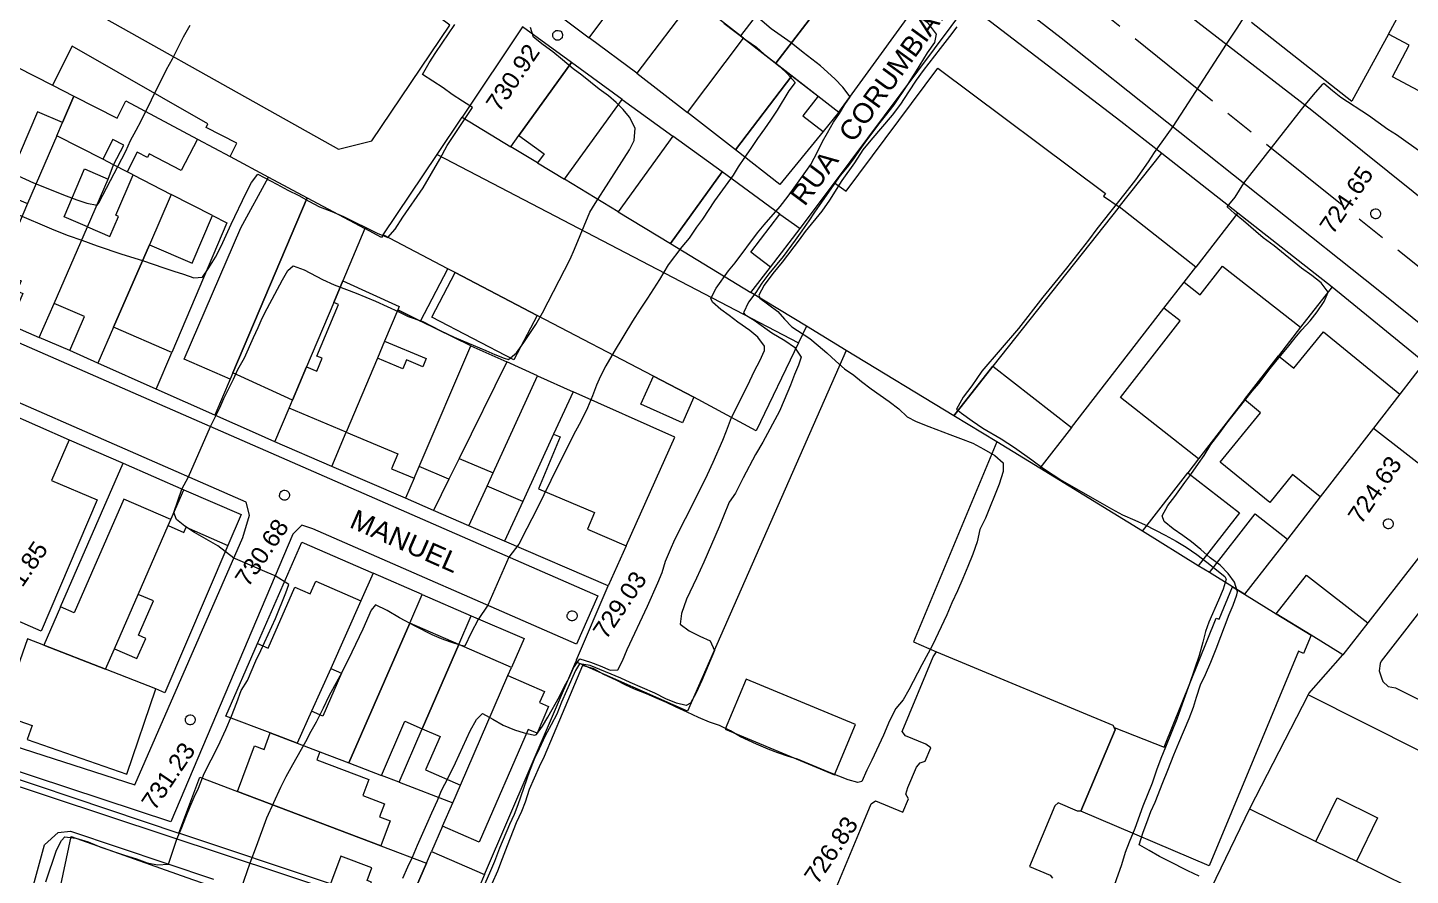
# Model space of a CAD drawing. Header units: metres. Extents: x 7 to 327053, y 40 to 7393807.
# Drawn here: x 326278.6 to 326418.1, y 7392325.5 to 7392411 of the extents above; entities that cross this region are included whole.
import ezdxf
from ezdxf.enums import TextEntityAlignment as Align

# ---------------------------------------------------------------- set-up
doc = ezdxf.new("R2010")
doc.units = ezdxf.units.M
doc.linetypes.add('T09', pattern=[17, 10, -2, 3, -2])
doc.layers.get('0').update_dxf_attribs({"lineweight": 18})
for name, color, linetype, lineweight in [('100_SIST_VIARIO_MEIO_FIO', 1, 'Continuous', 18), ('160_P_SIMP_ASF_TOP', 7, 'Continuous', 18), ('164_P_SIMP_CONC_TOP', 7, 'Continuous', 18), ('206_MURO_E_MURO_ARRIMO', 7, 'Continuous', 18), ('214_PROJ_BEIRAL_EDIF', 10, 'Continuous', 18), ('508_LM_SETOR_FISCAL', 136, 'T09', 18), ('600_CURVA_MESTRA', 14, 'Continuous', 18), ('604_CURVA_INTERM', 7, 'Continuous', 18), ('606_PTO_COTADO', 7, 'Continuous', 18), ('608_PTO_COTADO_INTERVIA', 1, 'Continuous', 18), ('626_SEGM_CURVA_INTERM', 7, 'Continuous', 18)]:
    doc.layers.add(name, color=color, linetype=linetype, lineweight=lineweight)
doc.styles.add('Style-Arial', font='arial.ttf', dxfattribs={"height": 1.75})

# ---------------------------------------------------------------- blocks, each defined once
blk = doc.blocks.new('SP09')
at = {"color": 0, "linetype": 'Continuous'}
blk.add_lwpolyline([(-0.03, -0.51), (-0.14, -0.49), (-0.24, -0.46), (-0.31, -0.42), (-0.35, -0.39), (-0.42, -0.31), (-0.47, -0.24), (-0.51, -0.15), (-0.52, -0.09), (-0.52, 0.03), (-0.51, 0.11), (-0.48, 0.2), (-0.44, 0.27), (-0.4, 0.33), (-0.32, 0.39), (-0.23, 0.44), (-0.15, 0.48), (-0.1, 0.48), (-0.03, 0.48), (0.08, 0.48), (0.19, 0.44), (0.27, 0.4), (0.35, 0.32), (0.41, 0.23), (0.46, 0.11), (0.48, 0.03), (0.48, -0.03), (0.47, -0.08), (0.44, -0.21), (0.38, -0.3), (0.31, -0.38), (0.23, -0.44), (0.1, -0.49), (0.02, -0.51)], close=True, dxfattribs=at)
blk = doc.blocks.new('SP10')
at = {"color": 0, "linetype": 'Continuous'}
blk.add_lwpolyline([(-0.03, -0.51), (-0.14, -0.49), (-0.24, -0.46), (-0.31, -0.42), (-0.35, -0.39), (-0.42, -0.31), (-0.47, -0.24), (-0.51, -0.15), (-0.52, -0.09), (-0.52, 0.03), (-0.51, 0.11), (-0.48, 0.2), (-0.44, 0.27), (-0.4, 0.33), (-0.32, 0.39), (-0.23, 0.44), (-0.15, 0.48), (-0.1, 0.48), (-0.03, 0.48), (0.08, 0.48), (0.19, 0.44), (0.27, 0.4), (0.35, 0.32), (0.41, 0.23), (0.46, 0.11), (0.48, 0.03), (0.48, -0.03), (0.47, -0.08), (0.44, -0.21), (0.38, -0.3), (0.31, -0.38), (0.23, -0.44), (0.1, -0.49), (0.02, -0.51)], close=True, dxfattribs=at)

msp = doc.modelspace()

# ---------------------------------------------------------------- linework, layer by layer
at = {"layer": '100_SIST_VIARIO_MEIO_FIO', "flags": 128}
for points in [[(326175.022, 7392569.72), (326211.858, 7392541.307), (326212.128, 7392539.993), (326211.723, 7392538.451), (326179.279, 7392496.436), (326176.94, 7392494.391), (326174.877, 7392494.062), (326168.392, 7392498.615), (326166.547, 7392496.214), (326176.829, 7392489.691), (326214.1, 7392537.16), (326214.752, 7392537.658), (326216.682, 7392537.58), (326288.604, 7392482.804), (326382.906, 7392409.947), (326414.885, 7392384.516), (326453.135, 7392353.816), (326453.983, 7392352.58), (326455.082, 7392349.603), (326454.68, 7392346.912), (326444.199, 7392324.985)], [(326421.26, 7392482.25), (326417.555, 7392481.777), (326414.028, 7392482.091), (326411.884, 7392482.753), (326410.565, 7392483.555), (326370.674, 7392517.625), (326343.535, 7392540.433), (326340.601, 7392540.788), (326338.522, 7392539.992), (326336.49, 7392537.801), (326314.556, 7392508.511), (326300.925, 7392490.314), (326300.528, 7392486.953), (326300.896, 7392485.776), (326302.015, 7392484.176), (326364.835, 7392436.133), (326408.197, 7392402.649), (326441.582, 7392375.844)], [(326095.928, 7392450.186), (326137.376, 7392438.674), (326154.98, 7392432.45), (326258.338, 7392387.668), (326336.133, 7392353.654), (326334, 7392348.809), (326307.376, 7392360.439), (326306.274, 7392360.806), (326305.37, 7392359.906), (326293.048, 7392330.872), (326255.035, 7392343.408), (326245.548, 7392346.7), (326247.99, 7392353.494), (326255.919, 7392350.584), (326254.464, 7392345.879), (326289.419, 7392334.617), (326300.32, 7392359.55), (326300.992, 7392361.79), (326300.649, 7392363.126), (326211.396, 7392402.175), (326149.617, 7392428.875), (326137.284, 7392433.153), (326097.445, 7392444.274), (326092.824, 7392445.494)], [(326324.002, 7392319.075), (326304.453, 7392325.564), (326245.352, 7392345.13), (326243.04, 7392344.706), (326227.744, 7392334.063), (326171.833, 7392296.093)], [(326278.613, 7392322.255), (326280.314, 7392328.563), (326281.685, 7392329.789), (326282.941, 7392329.94), (326297.371, 7392325.084)]]:
    msp.add_lwpolyline(points, dxfattribs=at)
at = {"layer": '206_MURO_E_MURO_ARRIMO'}
for p, q in [((326360.027, 7392395.34), (326373.488, 7392413.34)), ((326373.488, 7392413.34), (326388.9, 7392401.545)), ((326402.115, 7392411.518), (326412.237, 7392403.551)), ((326360.462, 7392402.459), (326358.869, 7392400.506)), ((326388.9, 7392401.545), (326393.037, 7392398.306)), ((326354.525, 7392392.178), (326356.558, 7392390.701)), ((326400.722, 7392392.29), (326410.229, 7392384.847)), ((326410.229, 7392384.847), (326419.553, 7392377.224)), ((326282.867, 7392378.4), (326279.789, 7392379.737)), ((326291.592, 7392374.516), (326285.691, 7392377.143)), ((326297.512, 7392371.88), (326291.592, 7392374.516)), ((326301.586, 7392370.067), (326297.512, 7392371.88)), ((326282.807, 7392369.398), (326288.243, 7392367.034)), ((326303.569, 7392369.209), (326301.586, 7392370.067)), ((326309.314, 7392366.724), (326303.569, 7392369.209)), ((326288.243, 7392367.034), (326294.373, 7392364.367)), ((326316.745, 7392363.51), (326309.314, 7392366.724)), ((326294.373, 7392364.367), (326300.143, 7392361.858)), ((326319.56, 7392362.293), (326316.745, 7392363.51)), ((326323.143, 7392360.743), (326319.56, 7392362.293)), ((326300.143, 7392361.858), (326298.809, 7392358.742)), ((326326.739, 7392359.188), (326323.143, 7392360.743)), ((326337.199, 7392354.664), (326326.739, 7392359.188)), ((326301.8, 7392348.863), (326306.274, 7392359.078)), ((326306.274, 7392359.078), (326313.477, 7392355.954)), ((326318.424, 7392353.807), (326323.378, 7392351.658)), ((326334.008, 7392347.204), (326337.199, 7392354.664)), ((326323.378, 7392351.658), (326328.695, 7392349.352))]:
    msp.add_line(p, q, dxfattribs=at)
at = {"layer": '206_MURO_E_MURO_ARRIMO', "flags": 128}
for points in [[(326415.914, 7392410.329), (326412.237, 7392403.551)], [(326319.929, 7392398.183), (326322.46, 7392401.952)], [(326330.057, 7392397.34), (326327.372, 7392398.97)], [(326299.036, 7392397.979), (326302.917, 7392395.905)], [(326284.646, 7392390.892), (326286.739, 7392395.698)], [(326289.243, 7392396.129), (326288.646, 7392396.436)], [(326297.265, 7392392.013), (326293.097, 7392394.151)], [(326395.3, 7392385.3), (326396.487, 7392386.83)], [(326410.229, 7392384.847), (326407.056, 7392380.756)], [(326383.93, 7392370.643), (326393.27, 7392382.683)], [(326357.202, 7392380.858), (326356.392, 7392379.175)], [(326291.592, 7392374.516), (326293.163, 7392378.224)], [(326361.201, 7392378.429), (326345.186, 7392342.051), (326333.923, 7392347.006)], [(326299.062, 7392375.537), (326297.512, 7392371.88)], [(326303.569, 7392369.209), (326305.002, 7392372.605)], [(326309.314, 7392366.724), (326310.765, 7392370.173)], [(326281.939, 7392352.552), (326288.243, 7392367.034)], [(326396.769, 7392367.496), (326395.676, 7392366.087)], [(326317.61, 7392365.527), (326316.745, 7392363.51)], [(326321.12, 7392365.452), (326319.56, 7392362.293)], [(326293.059, 7392361.356), (326294.373, 7392364.367)], [(326323.143, 7392360.743), (326324.966, 7392364.719)], [(326409.021, 7392363.647), (326405.724, 7392359.397)], [(326423.606, 7392363.463), (326413.843, 7392350.954)], [(326328.576, 7392363.195), (326326.739, 7392359.188)], [(326339.016, 7392358.728), (326337.199, 7392354.664)], [(326322.116, 7392348.751), (326323.378, 7392351.658)], [(326328.695, 7392349.352), (326327.432, 7392346.444)], [(326324.712, 7392325.551), (326333.923, 7392347.006)], [(326334.008, 7392347.204), (326333.923, 7392347.006)], [(326407.805, 7392343.677), (326407.878, 7392343.818), (326411.314, 7392347.714)], [(326243.858, 7392346.546), (326293.851, 7392329.741)], [(326316.094, 7392334.877), (326318.432, 7392340.263)], [(326316.094, 7392334.877), (326314.315, 7392335.557)], [(326316.094, 7392334.877), (326321.508, 7392332.809)], [(326401.909, 7392332.19), (326395.613, 7392319.167)], [(326320.474, 7392330.427), (326319.364, 7392327.872)], [(326408.607, 7392328.903), (326412.679, 7392326.905)]]:
    msp.add_lwpolyline(points, dxfattribs=at)
at = {"layer": '214_PROJ_BEIRAL_EDIF', "flags": 128}
for points in [[(326321.203, 7392411.24), (326306.392, 7392422.265), (326327.325, 7392449.05), (326311.426, 7392461.262), (326309.595, 7392458.855), (326306.691, 7392455.036), (326306.333, 7392454.566), (326304.463, 7392455.988), (326298.239, 7392447.805), (326302.056, 7392444.902), (326291.293, 7392430.75), (326289.409, 7392432.183), (326277.614, 7392416.9), (326277.935, 7392416.72), (326309.982, 7392398.734), (326313.339, 7392399.562)], [(326415.914, 7392410.329), (326426.585, 7392429.995), (326428.798, 7392434.073), (326433.079, 7392430.378), (326437.323, 7392426.714), (326433.601, 7392419.965), (326430.754, 7392414.803), (326424.117, 7392402.769), (326422.459, 7392403.647), (326422.094, 7392402.956), (326416.322, 7392406.01), (326418.019, 7392409.216)], [(326350.535, 7392410.152), (326354.109, 7392407.383), (326364.284, 7392420.663), (326359.46, 7392424.367), (326354.083, 7392417.518), (326355.417, 7392416.491)], [(326339.951, 7392418.356), (326338.356, 7392416.285), (326336.896, 7392417.409), (326338.495, 7392419.485), (326335.656, 7392421.685), (326330.28, 7392413.664), (326335.283, 7392409.951), (326340.942, 7392417.589)], [(326364.284, 7392420.663), (326354.109, 7392407.383), (326360.462, 7392402.459), (326370.307, 7392416.036)], [(326335.283, 7392409.951), (326340.942, 7392417.589), (326345.748, 7392413.864), (326340.094, 7392406.381)], [(326350.535, 7392410.152), (326347.806, 7392412.268), (326345.748, 7392413.864), (326340.094, 7392406.381), (326345.178, 7392402.422), (326350.829, 7392409.925)], [(326328.18, 7392400.09), (326333.491, 7392407.459), (326328.544, 7392411.053), (326322.46, 7392401.952), (326327.372, 7392398.97)], [(326345.178, 7392402.422), (326350.829, 7392409.925), (326355.73, 7392406.126), (326350.037, 7392398.638)], [(326281.103, 7392405.185), (326283.278, 7392404.071), (326287.65, 7392401.831), (326288.522, 7392403.598), (326295.735, 7392399.743), (326299.036, 7392397.979), (326299.727, 7392399.326), (326296.621, 7392400.92), (326296.795, 7392401.259), (326283.119, 7392409.113)], [(326269.265, 7392387.955), (326277.558, 7392407.001), (326281.103, 7392405.185), (326283.278, 7392404.071), (326282.123, 7392401.395), (326279.612, 7392402.473), (326276.102, 7392394.297), (326278.596, 7392393.226), (326275.658, 7392386.418), (326273.882, 7392382.303), (326269.138, 7392384.363), (326270.46, 7392387.442)], [(326328.18, 7392400.09), (326330.72, 7392398.259), (326330.057, 7392397.34), (326332.792, 7392395.679), (326338.605, 7392403.744), (326333.491, 7392407.459)], [(326353.56, 7392386.809), (326356.558, 7392390.701), (326360.027, 7392395.34), (326361.186, 7392394.473), (326370.463, 7392406.879), (326387.355, 7392394.247), (326387.158, 7392393.984), (326388.744, 7392392.891), (326376.016, 7392376.838), (326372.054, 7392371.84), (326361.201, 7392378.429), (326357.202, 7392380.858), (326351.597, 7392384.261)], [(326358.386, 7392404.068), (326356.844, 7392402.066), (326358.869, 7392400.506), (326354.507, 7392395.157), (326350.037, 7392398.638), (326355.73, 7392406.126)], [(326281.553, 7392400.075), (326282.123, 7392401.395), (326283.278, 7392404.071), (326287.65, 7392401.831), (326288.522, 7392403.598), (326295.735, 7392399.743), (326294.111, 7392396.579), (326290.886, 7392398.234), (326290.706, 7392397.882), (326289.663, 7392398.417), (326288.646, 7392396.436), (326287.287, 7392397.133), (326288.306, 7392399.12), (326287.205, 7392399.685), (326286.186, 7392397.698)], [(326332.792, 7392395.679), (326338.605, 7392403.744), (326343.71, 7392400.035), (326338.203, 7392392.394)], [(326286.739, 7392395.698), (326287.287, 7392397.133), (326286.186, 7392397.698), (326281.553, 7392400.075), (326278.596, 7392393.226), (326275.658, 7392386.418), (326277.963, 7392385.428), (326277.534, 7392384.428), (326278.141, 7392384.167), (326276.797, 7392381.037), (326279.789, 7392379.737), (326281.271, 7392383.142), (326284.646, 7392390.892), (326282.28, 7392391.908), (326284.348, 7392396.724)], [(326343.71, 7392400.035), (326338.203, 7392392.394), (326343.476, 7392389.192), (326348.686, 7392396.42)], [(326396.487, 7392386.83), (326388.744, 7392392.891), (326393.037, 7392398.306), (326400.722, 7392392.29)], [(326314.479, 7392390.063), (326319.929, 7392398.183), (326356.392, 7392379.175), (326352.131, 7392370.316), (326345.831, 7392373.712), (326341.748, 7392375.841), (326330.019, 7392381.959), (326321.747, 7392386.273), (326320.994, 7392386.665)], [(326290.89, 7392389.082), (326287.264, 7392380.756), (326285.691, 7392377.143), (326282.867, 7392378.4), (326284.337, 7392381.826), (326281.271, 7392383.142), (326284.646, 7392390.892), (326286.909, 7392389.921), (326287.776, 7392391.94), (326287.496, 7392392.06), (326289.243, 7392396.129), (326293.097, 7392394.151)], [(326302.917, 7392395.905), (326306.812, 7392393.823), (326299.327, 7392376.162), (326299.062, 7392375.537), (326294.418, 7392377.53), (326300.112, 7392390.793)], [(326353.56, 7392386.809), (326351.57, 7392388.342), (326354.525, 7392392.178), (326348.686, 7392396.42), (326343.476, 7392389.192), (326351.597, 7392384.261)], [(326309.502, 7392383.27), (326306.757, 7392376.766), (326305.344, 7392373.417), (326299.327, 7392376.162), (326306.812, 7392393.823), (326312.64, 7392390.708), (326310.422, 7392385.452)], [(326290.89, 7392389.082), (326295.21, 7392387.227), (326297.265, 7392392.013), (326298.696, 7392391.279), (326293.163, 7392378.224), (326287.264, 7392380.756)], [(326315.953, 7392382.508), (326318.24, 7392381.381), (326320.994, 7392386.665), (326314.479, 7392390.063), (326314.312, 7392389.815), (326312.64, 7392390.708), (326310.422, 7392385.452), (326316.094, 7392382.844)], [(326321.747, 7392386.273), (326330.019, 7392381.959), (326327.674, 7392377.461), (326319.402, 7392381.773)], [(326407.056, 7392380.756), (326404.834, 7392377.892), (326401.395, 7392373.458), (326396.769, 7392367.496), (326388.869, 7392373.681), (326394.91, 7392381.398), (326393.27, 7392382.683), (326395.3, 7392385.3), (326396.922, 7392384.03), (326399.183, 7392386.919)], [(326315.953, 7392382.508), (326314.632, 7392379.367), (326313.908, 7392377.646), (326310.765, 7392370.173), (326305.002, 7392372.605), (326305.344, 7392373.417), (326306.757, 7392376.766), (326307.775, 7392376.336), (326308.323, 7392377.634), (326307.795, 7392377.857), (326309.992, 7392383.063), (326309.502, 7392383.27), (326310.422, 7392385.452), (326316.094, 7392382.844)], [(326315.953, 7392382.508), (326314.632, 7392379.367), (326318.829, 7392377.597), (326318.48, 7392376.771), (326316.847, 7392377.46), (326316.47, 7392376.565), (326313.908, 7392377.646), (326310.765, 7392370.173), (326315.968, 7392367.978), (326315.338, 7392366.485), (326317.61, 7392365.527), (326318.12, 7392366.717), (326323.333, 7392378.873), (326318.24, 7392381.381)], [(326401.395, 7392373.458), (326404.834, 7392377.892), (326406.379, 7392376.629), (326409.374, 7392380.292), (326417.059, 7392374.009), (326414.411, 7392370.595), (326409.021, 7392363.647), (326406.253, 7392365.911), (326403.941, 7392363.082), (326398.944, 7392367.168), (326403.008, 7392372.139)], [(326322.142, 7392367.52), (326321.12, 7392365.452), (326318.12, 7392366.717), (326323.333, 7392378.873), (326326.951, 7392377.255)], [(326330.073, 7392375.859), (326326.951, 7392377.255), (326322.142, 7392367.52), (326325.584, 7392366.068)], [(326376.4, 7392369.2), (326372.054, 7392371.84), (326376.016, 7392376.838), (326383.93, 7392370.643), (326380.758, 7392366.554)], [(326419.553, 7392377.224), (326417.059, 7392374.009), (326414.411, 7392370.595), (326423.606, 7392363.463), (326428.583, 7392369.84)], [(326325.584, 7392366.068), (326330.073, 7392375.859), (326333.647, 7392374.261), (326331.683, 7392369.976), (326328.576, 7392363.195), (326324.966, 7392364.719)], [(326341.748, 7392375.841), (326345.831, 7392373.712), (326344.674, 7392371.124), (326340.477, 7392373)], [(326339.016, 7392358.728), (326343.91, 7392369.671), (326333.647, 7392374.261), (326331.683, 7392369.976), (326332.351, 7392369.694), (326330.141, 7392364.456), (326335.813, 7392362.063), (326335.103, 7392360.379)], [(326274.419, 7392367.426), (326276.417, 7392372.212), (326282.807, 7392369.398), (326281.023, 7392365.31), (326285.64, 7392363.355), (326279.985, 7392350.109), (326269.882, 7392354.501), (326275.13, 7392367.052)], [(326376.4, 7392369.2), (326367.987, 7392349.022), (326370.32, 7392348.023), (326388.122, 7392340.626), (326388.24, 7392340.375), (326393.288, 7392338.393), (326398.549, 7392351.427), (326398.836, 7392351.308), (326400.196, 7392354.569), (326397.865, 7392356.007), (326396.734, 7392356.704), (326391.095, 7392360.181), (326380.758, 7392366.554)], [(326391.095, 7392360.181), (326395.676, 7392366.087), (326400.881, 7392362.049), (326396.734, 7392356.704)], [(326287.375, 7392348.332), (326289.77, 7392353.821), (326292.794, 7392360.749), (326293.059, 7392361.356), (326288.323, 7392363.423), (326283.316, 7392351.951), (326281.939, 7392352.552), (326280.256, 7392348.685), (326286.472, 7392346.263)], [(326287.375, 7392348.332), (326289.636, 7392347.346), (326290.526, 7392349.384), (326289.802, 7392349.7), (326291.308, 7392353.15), (326289.77, 7392353.821), (326292.794, 7392360.749), (326294.368, 7392360.062), (326294.595, 7392360.581), (326298.809, 7392358.742), (326292.454, 7392343.894), (326291.544, 7392344.287), (326286.472, 7392346.263)], [(326405.724, 7392359.397), (326401.402, 7392353.826), (326400.196, 7392354.569), (326397.865, 7392356.007), (326402.459, 7392361.93)], [(326305.817, 7392338.804), (326303.088, 7392339.838), (326298.593, 7392341.542), (326301.8, 7392348.863), (326302.894, 7392348.383), (326305.588, 7392354.533), (326307.114, 7392353.865), (326307.683, 7392355.162), (326312.233, 7392353.169), (326309.188, 7392346.352), (326307.265, 7392342.047)], [(326307.265, 7392342.047), (326305.817, 7392338.804), (326308.081, 7392337.939), (326311.029, 7392336.813), (326317.16, 7392350.902), (326318.424, 7392353.807), (326313.477, 7392355.954), (326312.233, 7392353.169), (326309.188, 7392346.352), (326310.292, 7392345.868), (326308.401, 7392341.549)], [(326413.843, 7392350.954), (326411.314, 7392347.714), (326408.115, 7392349.687), (326404.606, 7392351.85), (326407.642, 7392355.764)], [(326384.892, 7392331.943), (326388.345, 7392340.151), (326388.24, 7392340.375), (326393.288, 7392338.393), (326398.549, 7392351.427), (326398.836, 7392351.308), (326400.196, 7392354.569), (326401.402, 7392353.826), (326404.606, 7392351.85), (326408.115, 7392349.687), (326407.355, 7392347.866), (326406.851, 7392348.076), (326397.836, 7392326.456)], [(326415.188, 7392347.08), (326415.08, 7392346.842), (326414.984, 7392346.104), (326415.21, 7392345.396), (326415.348, 7392345.029), (326415.886, 7392344.523), (326416.616, 7392344.407), (326426.338, 7392339.543), (326427.052, 7392339.36), (326427.74, 7392339.627), (326428.143, 7392340.246), (326428.11, 7392340.983), (326427.654, 7392341.562), (326427.519, 7392341.641), (326429.952, 7392346.738), (326422.66, 7392352.396), (326422.884, 7392353.101), (326422.7, 7392353.818), (326422.162, 7392354.326), (326421.437, 7392354.472), (326420.707, 7392354.179)], [(326314.315, 7392335.557), (326316.686, 7392341.02), (326318.432, 7392340.263), (326322.116, 7392348.751), (326317.16, 7392350.902), (326311.029, 7392336.813)], [(326276.597, 7392342.452), (326276.291, 7392341.581), (326279.063, 7392340.604), (326278.557, 7392339.168), (326288.634, 7392335.698), (326291.544, 7392344.287), (326286.472, 7392346.263), (326280.256, 7392348.685), (326278.611, 7392349.326), (326277.327, 7392345.681), (326277.251, 7392345.466), (326277.614, 7392345.338)], [(326322.116, 7392348.751), (326318.432, 7392340.263), (326320.219, 7392339.487), (326318.757, 7392336.119), (326322.282, 7392334.589), (326327.077, 7392345.628), (326327.432, 7392346.444)], [(326320.474, 7392330.427), (326321.508, 7392332.809), (326322.282, 7392334.589), (326327.077, 7392345.628), (326330.758, 7392344.03), (326330.271, 7392342.908), (326331.183, 7392342.512), (326330.009, 7392339.808), (326329.111, 7392340.198), (326324.173, 7392328.821)], [(326351.113, 7392345.275), (326349.004, 7392340.218), (326360.027, 7392335.621), (326362.136, 7392340.678)], [(326436.299, 7392329.376), (326407.805, 7392343.677), (326401.909, 7392332.19), (326408.607, 7392328.903), (326410.757, 7392333.285), (326414.829, 7392331.287), (326412.679, 7392326.905), (326417.866, 7392324.36), (326430.211, 7392318.302), (326431.562, 7392317.639), (326435.395, 7392325.451), (326434.571, 7392325.855)], [(326303.088, 7392339.838), (326305.817, 7392338.804), (326308.081, 7392337.939), (326307.775, 7392337.129), (326313.043, 7392335.138), (326312.436, 7392333.532), (326314.632, 7392332.702), (326314.13, 7392331.375), (326315.206, 7392330.968), (326314.26, 7392328.466), (326299.773, 7392333.942), (326301.514, 7392338.547), (326302.464, 7392338.188)], [(326295.973, 7392335.379), (326299.773, 7392333.942), (326314.26, 7392328.466), (326318.866, 7392326.724), (326316.842, 7392322.065), (326312.797, 7392323.415), (326313.321, 7392324.8), (326312.862, 7392324.974), (326313.336, 7392326.229), (326310.212, 7392327.41), (326309.16, 7392324.63), (326293.851, 7392329.741)], [(326291.79, 7392320.161), (326287.373, 7392321.151), (326287.579, 7392322.069), (326281.73, 7392323.38), (326283.014, 7392329.392), (326294.673, 7392325.275), (326299.206, 7392323.697), (326297.862, 7392318.8), (326294.789, 7392319.489), (326293.906, 7392319.687), (326294.186, 7392320.939), (326292.071, 7392321.413)], [(326322.416, 7392320.203), (326316.842, 7392322.065), (326318.866, 7392326.724), (326319.364, 7392327.872), (326324.712, 7392325.551)]]:
    msp.add_lwpolyline(points, close=True, dxfattribs=at)
msp.add_lwpolyline([(326360.293, 7392324.457), (326362.644, 7392330.092), (326363.73, 7392332.698), (326364.174, 7392332.996), (326366.911, 7392331.855), (326367.486, 7392333.213), (326367.239, 7392333.679), (326367.431, 7392334.324), (326368.287, 7392336.377), (326368.674, 7392336.815), (326369.17, 7392336.987), (326369.74, 7392338.355), (326369.226, 7392338.71), (326367.173, 7392339.566), (326366.843, 7392339.997), (326369.981, 7392347.523), (326370.32, 7392348.023), (326388.122, 7392340.626), (326388.24, 7392340.375), (326388.345, 7392340.151), (326384.892, 7392331.943), (326384.548, 7392331.965), (326382.596, 7392332.78), (326382.261, 7392332.498), (326379.709, 7392326.376), (326381.783, 7392325.495), (326382.019, 7392325.19)], dxfattribs=at)
at = {"layer": '508_LM_SETOR_FISCAL'}
msp.add_lwpolyline([(326177.681, 7392573.74), (326213.596, 7392545.797), (326216.905, 7392543.293), (326240.821, 7392525.201), (326292.769, 7392485.901), (326296.303, 7392483.227), (326362.025, 7392432.669), (326377.121, 7392420.529), (326448.736, 7392362.939), (326464.125, 7392350.513), (326467.673, 7392356.148), (326471.661, 7392361.206), (326475.524, 7392366.069), (326483.079, 7392374.858), (326518.647, 7392446.819), (326545.893, 7392501.662), (326564.246, 7392538.336)], dxfattribs=at)
at = {"layer": '600_CURVA_MESTRA'}
for points, elevation in [([(326348.859, 7392411.436), (326351.074, 7392409.729), (326352.149, 7392408.991), (326352.934, 7392408.314), (326354.542, 7392407.008), (326355.29, 7392406.324), (326356.046, 7392405.443), (326355.428, 7392404.602), (326354.256, 7392402.64), (326353.56, 7392401.657), (326352.959, 7392400.774), (326352.261, 7392399.793), (326351.588, 7392398.797), (326350.936, 7392397.877), (326350.315, 7392396.949), (326349.786, 7392396.097), (326347.932, 7392393.52), (326346.706, 7392391.673), (326346.096, 7392390.847), (326345.361, 7392389.755), (326344.628, 7392388.866), (326343.256, 7392387.06), (326342.355, 7392385.571), (326341.165, 7392383.693), (326340.426, 7392382.593), (326339.646, 7392381.381), (326337.781, 7392378.302), (326336.952, 7392376.86), (326336.427, 7392375.838), (326336.002, 7392374.903), (326335.598, 7392373.841), (326335.1, 7392372.64), (326334.435, 7392371.252), (326333.903, 7392370.291), (326332.101, 7392366.757), (326329.979, 7392362.42), (326328.965, 7392360.473), (326328.172, 7392358.889), (326327.179, 7392357.569), (326325.058, 7392352.715), (326324.065, 7392351.284), (326323.366, 7392349.935), (326322.72, 7392348.591), (326322.345, 7392348.666), (326321.313, 7392348.99), (326320.374, 7392349.341), (326319.417, 7392349.743), (326317.764, 7392350.571), (326316.127, 7392351.451), (326314.884, 7392352.184), (326313.715, 7392352.747), (326313.273, 7392352.241), (326312.42, 7392350.321), (326311.317, 7392347.978), (326310.309, 7392345.955), (326308.986, 7392343.56), (326308.445, 7392342.345), (326307.709, 7392340.93), (326307.175, 7392339.978), (326306.654, 7392338.961), (326305.33, 7392336.642), (326304.663, 7392335.426), (326304.126, 7392334.333), (326302.724, 7392331.26), (326301.675, 7392328.389), (326301.03, 7392326.697), (326300.123, 7392324.084)], 730), ([(326396.806, 7392325.385), (326395.687, 7392325.921), (326393.768, 7392326.922), (326392.829, 7392327.395), (326391.785, 7392327.994), (326390.829, 7392328.516), (326390.771, 7392328.57), (326391.163, 7392329.832), (326391.552, 7392330.81), (326391.947, 7392331.91), (326392.392, 7392332.868), (326393.142, 7392334.836), (326393.65, 7392336.074), (326394.259, 7392337.63), (326394.756, 7392338.843), (326395.795, 7392341.292), (326396.244, 7392342.446), (326396.539, 7392343.448), (326396.945, 7392344.686), (326397.449, 7392345.733), (326398.009, 7392346.99), (326398.545, 7392348.327), (326399.861, 7392351.804), (326400.256, 7392352.727), (326400.606, 7392353.765), (326400.69, 7392354.076), (326400.379, 7392355.047), (326399.734, 7392355.912), (326398.953, 7392356.777), (326397.942, 7392357.505), (326396.983, 7392358.345), (326396.04, 7392359.129), (326395.157, 7392359.763), (326394.181, 7392360.427), (326393.304, 7392361.164), (326393.089, 7392361.736), (326393.667, 7392362.796), (326394.357, 7392363.695), (326395.361, 7392365.087), (326395.969, 7392365.895), (326396.742, 7392367.019), (326397.329, 7392367.832), (326398.003, 7392368.942), (326398.806, 7392369.973), (326399.622, 7392371.085), (326402.168, 7392374.299), (326402.878, 7392375.119), (326404, 7392376.587), (326404.875, 7392377.688), (326405.739, 7392378.718), (326406.522, 7392379.703), (326407.195, 7392380.497), (326408.02, 7392381.408), (326408.713, 7392382.301), (326409.434, 7392383.367), (326409.839, 7392384.31), (326409.124, 7392385.242), (326408.181, 7392385.966), (326407.141, 7392386.728), (326404.389, 7392388.953), (326403.263, 7392389.772), (326401.309, 7392391.486), (326400.395, 7392392.236), (326399.652, 7392392.913), (326400.438, 7392393.861), (326401.325, 7392395.3), (326407.504, 7392403.184), (326408.542, 7392404.439), (326409.291, 7392405.278), (326409.403, 7392405.375), (326410.258, 7392404.625), (326411.105, 7392403.977), (326413.917, 7392402.149), (326415.864, 7392400.751), (326416.731, 7392400.2), (326419.416, 7392398.284)], 725)]:
    msp.add_lwpolyline(points, dxfattribs=dict(at, elevation=elevation))
at = {"layer": '604_CURVA_INTERM', "flags": 128}
for points, elevation in [([(326359.62, 7392400.916), (326359.917, 7392401.438), (326360.522, 7392402.332), (326361.07, 7392403.213), (326361.59, 7392404.005), (326360.871, 7392404.974), (326360.067, 7392405.827), (326358.626, 7392407.111), (326356.861, 7392408.478), (326355.657, 7392409.436), (326353.621, 7392410.848), (326351.141, 7392412.986)], 729), ([(326401.858, 7392412.873), (326400.607, 7392410.925), (326399.56, 7392409.319), (326394.157, 7392401), (326393.545, 7392400.159), (326392.292, 7392398.395), (326391.682, 7392397.453), (326390.385, 7392395.635), (326389.332, 7392394.253), (326386.507, 7392390.671), (326385.662, 7392389.538), (326383.426, 7392386.704), (326382.271, 7392385.27), (326381.042, 7392383.795), (326378.588, 7392380.643), (326374.904, 7392376.326), (326373.871, 7392374.845), (326373.003, 7392373.694), (326372.349, 7392372.513), (326372.83, 7392372.088), (326373.904, 7392371.31), (326375.003, 7392370.591), (326376.834, 7392369.502), (326378.188, 7392368.63), (326379.921, 7392367.395), (326381.098, 7392366.5), (326382.971, 7392365.296), (326386.812, 7392363.103), (326387.977, 7392362.461), (326389.077, 7392361.828), (326390.34, 7392361.304), (326391.388, 7392360.824), (326393.381, 7392359.803), (326394.503, 7392359.174), (326395.517, 7392358.565), (326396.579, 7392357.849), (326397.596, 7392357.082), (326399.407, 7392355.614), (326399.537, 7392355.342), (326399.228, 7392354.337), (326398.777, 7392353.228), (326397.812, 7392351.028), (326397.447, 7392350.058), (326397.183, 7392348.985), (326396.806, 7392347.66), (326395.857, 7392344.782), (326395.399, 7392343.571), (326394.562, 7392341.248), (326393.439, 7392338.408), (326392.964, 7392337.28), (326392.528, 7392336.097), (326392.07, 7392334.792), (326391.143, 7392332.469), (326390.339, 7392330.211), (326389.771, 7392328.821), (326389.37, 7392327.78), (326388.98, 7392326.543), (326386.619, 7392319.923)], 726), ([(326277.226, 7392396.234), (326279.212, 7392395.326), (326282.511, 7392394.015), (326283.561, 7392393.612), (326284.568, 7392393.262), (326285.638, 7392393.079), (326285.786, 7392393.3), (326288.517, 7392398.533), (326289, 7392399.577), (326289.55, 7392400.636), (326290.066, 7392401.583), (326291.122, 7392403.705), (326291.606, 7392404.745), (326292.141, 7392405.786), (326292.619, 7392406.763), (326293.215, 7392407.818), (326294.344, 7392410.06), (326294.994, 7392411.214)], 733), ([(326299.831, 7392357.305), (326299.417, 7392357.483), (326297.795, 7392358.707), (326296.626, 7392359.39), (326295.449, 7392360.043), (326294.462, 7392360.713), (326293.617, 7392361.375), (326293.36, 7392362.085), (326294.157, 7392364.423), (326294.834, 7392365.67), (326297.052, 7392370.741), (326298.019, 7392372.621), (326298.401, 7392373.574), (326299.38, 7392375.536), (326299.83, 7392376.495), (326300.499, 7392377.676), (326301.401, 7392379.709), (326301.882, 7392380.726), (326302.29, 7392381.671), (326302.763, 7392382.66), (326304.313, 7392385.541), (326304.861, 7392386.468), (326305.401, 7392386.953), (326306.512, 7392386.546), (326308.366, 7392385.56), (326309.545, 7392385.036), (326311.747, 7392384.186), (326313.705, 7392383.387), (326316.053, 7392382.319), (326317.023, 7392381.83), (326318.485, 7392381.352), (326320.252, 7392380.426), (326321.657, 7392379.757), (326324.83, 7392378.41), (326325.75, 7392378.015), (326326.681, 7392377.649), (326327.116, 7392377.5), (326327.922, 7392378.186), (326328.693, 7392379.211), (326329.898, 7392381.033), (326330.562, 7392382.217), (326333.344, 7392387.632), (326333.803, 7392388.641), (326335.323, 7392392.367), (326335.86, 7392393.244), (326337.263, 7392395.401), (326339.333, 7392398.639), (326339.804, 7392399.608), (326339.923, 7392400.823), (326339.346, 7392401.934), (326338.704, 7392402.725), (326337.981, 7392403.419), (326337.227, 7392404.087), (326336.277, 7392404.768), (326335.417, 7392405.478), (326334.519, 7392406.181), (326333.649, 7392406.834), (326332.595, 7392407.736), (326331.59, 7392408.519), (326330.614, 7392409.239), (326329.638, 7392410.015), (326329.338, 7392410.979)], 731), ([(326372.378, 7392411.058), (326371.612, 7392410.078), (326370.701, 7392408.874), (326368.988, 7392406.667), (326368.257, 7392405.665), (326367.475, 7392404.494), (326366.686, 7392403.261), (326365.837, 7392402.151), (326363.682, 7392399.633), (326362.898, 7392398.641), (326362.027, 7392397.325), (326360.777, 7392395.547), (326359.508, 7392393.561), (326358.753, 7392392.479), (326357.081, 7392390.416), (326356.467, 7392389.589), (326354.736, 7392387.336), (326353.811, 7392386.179), (326352.937, 7392385.014), (326352.389, 7392383.986), (326352.492, 7392383.679), (326354.295, 7392382.338), (326354.984, 7392381.559), (326355.712, 7392380.806), (326357.542, 7392379.631), (326358.369, 7392378.912), (326359.26, 7392378.176), (326360.143, 7392377.325), (326361.038, 7392376.565), (326361.97, 7392375.928), (326362.762, 7392375.274), (326363.731, 7392374.538), (326365.552, 7392373.271), (326366.504, 7392372.518), (326367.369, 7392371.707), (326368.264, 7392371.24), (326369.54, 7392370.742), (326371.661, 7392369.949), (326372.729, 7392369.523), (326373.983, 7392369.075), (326375.095, 7392368.47), (326376.193, 7392367.82), (326377.042, 7392367.084), (326377.056, 7392366.216), (326376.636, 7392364.921), (326375.258, 7392361.495), (326374.703, 7392360.368), (326374.407, 7392359.127), (326373.99, 7392357.885), (326373.495, 7392356.635), (326372.985, 7392355.424), (326372.436, 7392354.174), (326371.872, 7392352.955), (326371.354, 7392351.763), (326369.907, 7392348.682), (326368.826, 7392346.702), (326367.517, 7392344.181), (326366.954, 7392343.166), (326366.214, 7392342.302), (326365.588, 7392341.062), (326364.953, 7392339.619), (326363.785, 7392337.103), (326363.3, 7392336.103), (326362.788, 7392334.959), (326362.387, 7392334.842), (326361.396, 7392335.13), (326359.515, 7392335.859), (326356.292, 7392337.197), (326355.29, 7392337.505), (326354.319, 7392337.844), (326353.343, 7392338.216), (326352.139, 7392338.702), (326350.548, 7392339.451), (326349.541, 7392340.061), (326348.435, 7392340.581), (326347.414, 7392340.929), (326346.299, 7392341.393), (326345.173, 7392341.93), (326344.033, 7392342.448), (326343.082, 7392342.904), (326342.142, 7392343.323), (326341.041, 7392343.791), (326339.851, 7392344.265), (326338.89, 7392344.699), (326337.98, 7392345.176), (326336.742, 7392345.72), (326335.732, 7392346.314), (326334.585, 7392346.652), (326332.551, 7392341.766), (326330.728, 7392337.482), (326330.229, 7392336.413), (326329.213, 7392334.124), (326328.81, 7392332.869), (326328.438, 7392331.936), (326327.9, 7392330.781), (326326.982, 7392328.466), (326326.497, 7392327.144), (326326.012, 7392325.915), (326325.438, 7392324.629)], 727), ([(326368.25, 7392406.603), (326367.964, 7392406.133), (326367.391, 7392405.232), (326366.009, 7392403.197), (326365.263, 7392402.24), (326364.589, 7392401.422), (326363.241, 7392399.611), (326362.583, 7392398.684), (326361.957, 7392397.729), (326361.307, 7392396.887), (326360.608, 7392396.053), (326358.019, 7392392.349), (326357.446, 7392391.475), (326356.719, 7392390.491), (326356.068, 7392389.531), (326354.831, 7392387.878), (326353.408, 7392386.132), (326352.708, 7392385.208), (326352.072, 7392384.276), (326351.353, 7392383.298), (326350.832, 7392382.206), (326350.984, 7392382.058), (326351.918, 7392381.459), (326353.699, 7392380.193), (326355.023, 7392379.409), (326355.985, 7392378.754), (326356.657, 7392377.752), (326356.397, 7392376.945), (326355.982, 7392376), (326355.582, 7392374.902), (326354.962, 7392373.397), (326354.471, 7392372.292), (326352.797, 7392369.172), (326352.07, 7392367.913), (326350.807, 7392365.56), (326350.037, 7392364.025), (326349.384, 7392363.111), (326348.835, 7392361.716), (326348.393, 7392360.646), (326346.835, 7392357.075), (326346.096, 7392355.441), (326345.077, 7392353.349), (326344.584, 7392351.897), (326344.464, 7392350.809), (326345.371, 7392350.138), (326346.432, 7392349.616), (326347.491, 7392349.148), (326347.91, 7392348.15), (326346.639, 7392345.118), (326346.056, 7392343.903), (326345.486, 7392342.855), (326345.072, 7392342.623), (326344.085, 7392342.839), (326343.002, 7392343.266), (326341.912, 7392343.866), (326339.405, 7392344.935), (326338.478, 7392345.357), (326335.364, 7392346.658), (326334.302, 7392346.817), (326333.906, 7392346.135), (326332.983, 7392344.104), (326332.476, 7392342.94), (326331.991, 7392341.751), (326331.435, 7392340.666), (326330.841, 7392339.552), (326330.238, 7392338.236), (326329.765, 7392337.273), (326329.247, 7392335.992), (326328.079, 7392332.594), (326327.686, 7392331.608), (326327.233, 7392330.608), (326326.232, 7392328.238), (326325.708, 7392326.886), (326325.324, 7392325.949), (326324.492, 7392324.09)], 728)]:
    msp.add_lwpolyline(points, dxfattribs=dict(at, elevation=elevation))
at = {"layer": '604_CURVA_INTERM'}
for points, elevation in [([(326277.306, 7392392.277), (326281.241, 7392390.568), (326282.697, 7392390.004), (326284.073, 7392389.547), (326285.61, 7392388.963), (326288.106, 7392388.14), (326290.206, 7392387.483), (326291.284, 7392387.124), (326292.35, 7392386.74), (326293.36, 7392386.403), (326294.337, 7392386.105), (326295.381, 7392385.735), (326296.26, 7392385.795), (326296.897, 7392386.749), (326297.564, 7392387.839), (326298.143, 7392388.925), (326299.159, 7392391.154), (326300.664, 7392394.303), (326301.193, 7392395.368), (326301.84, 7392396.187), (326303.753, 7392395.2), (326304.856, 7392394.587), (326305.97, 7392394.057), (326306.992, 7392393.461), (326308.059, 7392392.895), (326309.288, 7392392.42), (326310.469, 7392391.939), (326313.881, 7392390.251), (326314.954, 7392389.805), (326315.699, 7392390.64), (326316.477, 7392391.86), (326318.506, 7392394.816), (326320.208, 7392397.702), (326320.956, 7392399.073), (326322.214, 7392401.009), (326323.501, 7392402.913), (326322.5, 7392403.573), (326321.453, 7392404.236), (326320.523, 7392404.889), (326318.442, 7392406.265), (326319.126, 7392407.437), (326319.797, 7392408.47), (326321.72, 7392411.294)], 732), ([(326316.48, 7392325.183), (326316.973, 7392326.335), (326317.435, 7392327.32), (326317.964, 7392328.508), (326318.876, 7392330.644), (326319.407, 7392331.787), (326319.951, 7392333.034), (326320.363, 7392334.046), (326321.035, 7392335.33), (326321.777, 7392336.832), (326323.268, 7392340.067), (326323.899, 7392341.192), (326324.496, 7392341.79), (326325.545, 7392341.234), (326326.586, 7392340.628), (326327.735, 7392340.151), (326328.704, 7392339.841), (326329.748, 7392339.62), (326329.944, 7392339.679), (326330.573, 7392340.54), (326331.098, 7392341.423), (326332.274, 7392343.517), (326332.748, 7392344.502), (326333.236, 7392345.414), (326333.698, 7392346.414), (326334.325, 7392347.308), (326335.416, 7392346.975), (326336.374, 7392346.609), (326337.401, 7392346.189), (326338.153, 7392346.218), (326338.633, 7392347.126), (326339.112, 7392348.268), (326341.162, 7392352.614), (326342.209, 7392354.997), (326342.637, 7392356.034), (326342.958, 7392357.157), (326343.492, 7392358.33), (326343.924, 7392359.353), (326344.987, 7392361.474), (326345.475, 7392362.374), (326347.208, 7392365.914), (326347.772, 7392367.14), (326348.743, 7392369.362), (326349.127, 7392370.301), (326349.622, 7392371.672), (326350.634, 7392373.625), (326351.48, 7392375.355), (326351.939, 7392376.358), (326352.491, 7392377.375), (326352.961, 7392378.426), (326352.954, 7392378.855), (326352.276, 7392379.742), (326351.465, 7392380.423), (326350.275, 7392381.273), (326349.411, 7392381.939), (326348.54, 7392382.553), (326347.708, 7392383.284), (326347.553, 7392383.671), (326348.083, 7392384.684), (326349.337, 7392386.45), (326349.99, 7392387.244), (326352.259, 7392390.275), (326352.929, 7392391.072), (326354.559, 7392392.949), (326355.355, 7392393.995), (326356.11, 7392395.069), (326357.642, 7392397.186), (326358.316, 7392398.454), (326358.818, 7392399.504), (326359.309, 7392400.367)], 729), ([(326359.309, 7392400.367), (326359.62, 7392400.916)], 729), ([(326280.446, 7392324.829), (326281.532, 7392328.031), (326282.017, 7392328.982), (326282.374, 7392329.36), (326283.49, 7392329.238), (326284.709, 7392328.85), (326286.009, 7392328.307), (326288.386, 7392327.503), (326289.594, 7392327.151), (326290.659, 7392326.757), (326291.721, 7392326.528), (326292.835, 7392326.61), (326293.676, 7392329.131), (326294.167, 7392330.302), (326294.559, 7392331.335), (326295.002, 7392332.424), (326295.421, 7392333.364), (326295.863, 7392334.275), (326296.43, 7392335.745), (326297.825, 7392338.509), (326298.594, 7392340.195), (326299.189, 7392341.546), (326299.733, 7392342.913), (326300.171, 7392344.122), (326300.807, 7392345.145), (326301.638, 7392347.116), (326302.137, 7392348.151), (326303.605, 7392351.368), (326304.668, 7392353.989), (326304.967, 7392354.825), (326303.58, 7392355.689), (326302.772, 7392356.038)], 731)]:
    msp.add_lwpolyline(points, dxfattribs=dict(at, elevation=elevation))
at = {"layer": '626_SEGM_CURVA_INTERM'}
for points, elevation in [([(326367.998, 7392412.468), (326369.376, 7392411.511), (326370.295, 7392410.333), (326370.122, 7392409.467), (326369.362, 7392408.424), (326368.25, 7392406.603)], 728), ([(326302.772, 7392356.038), (326299.831, 7392357.305)], 731)]:
    msp.add_lwpolyline(points, dxfattribs=dict(at, elevation=elevation))

# ---------------------------------------------------------------- block references
at = {"layer": '606_PTO_COTADO', "rotation": 55.83005668387076}
for p in [(326332.1, 7392410.226, 730.92), (326414.633, 7392392.23, 724.65), (326415.912, 7392360.966, 724.63), (326295.031, 7392341.191, 731.235)]:
    msp.add_blockref('SP09', p, dxfattribs=at)
at = {"layer": '608_PTO_COTADO_INTERVIA', "rotation": 55.83005668387076}
for p in [(326304.536, 7392363.844, 730.67), (326333.555, 7392351.675, 729.035)]:
    msp.add_blockref('SP10', p, dxfattribs=at)

# ---------------------------------------------------------------- texts
at = {"layer": '160_P_SIMP_ASF_TOP', "style": 'Style-Arial'}
msp.add_text('MANUEL', height=2, rotation=336.23443, dxfattribs=at).set_placement((326311.373, 7392361.54), align=Align.MIDDLE_LEFT)
at = {"layer": '164_P_SIMP_CONC_TOP', "style": 'Style-Arial'}
for s, rotation, p in [('CORUMBIARA', 54.05204, (326361.11, 7392399.863)), ('RUA', 53.20947, (326356.211, 7392393.469))]:
    msp.add_text(s, height=2, rotation=rotation, dxfattribs=at).set_placement(p, align=Align.MIDDLE_LEFT)
at = {"layer": '606_PTO_COTADO', "style": 'Style-Arial'}
for s, p in [('730.92', (326327.556, 7392405.94, 730.92)), ('724.65', (326411.673, 7392393.603, 724.65)), ('724.63', (326414.533, 7392364.374, 724.63)), ('731.85', (326277.923, 7392355.78, 731.855)), ('731.23', (326292.799, 7392335.495, 731.235)), ('726.83', (326359.671, 7392328.033, 726.835))]:
    msp.add_text(s, height=1.75, rotation=55.83006, dxfattribs=at).set_placement(p, align=Align.MIDDLE_CENTER)
at = {"layer": '608_PTO_COTADO_INTERVIA', "style": 'Style-Arial'}
for s, p in [('730.68', (326302.23, 7392358.038, 730.67)), ('729.03', (326338.35, 7392352.755, 729.035))]:
    msp.add_text(s, height=1.75, rotation=55.83006, dxfattribs=at).set_placement(p, align=Align.MIDDLE_CENTER)

doc.saveas('drawing.dxf')
